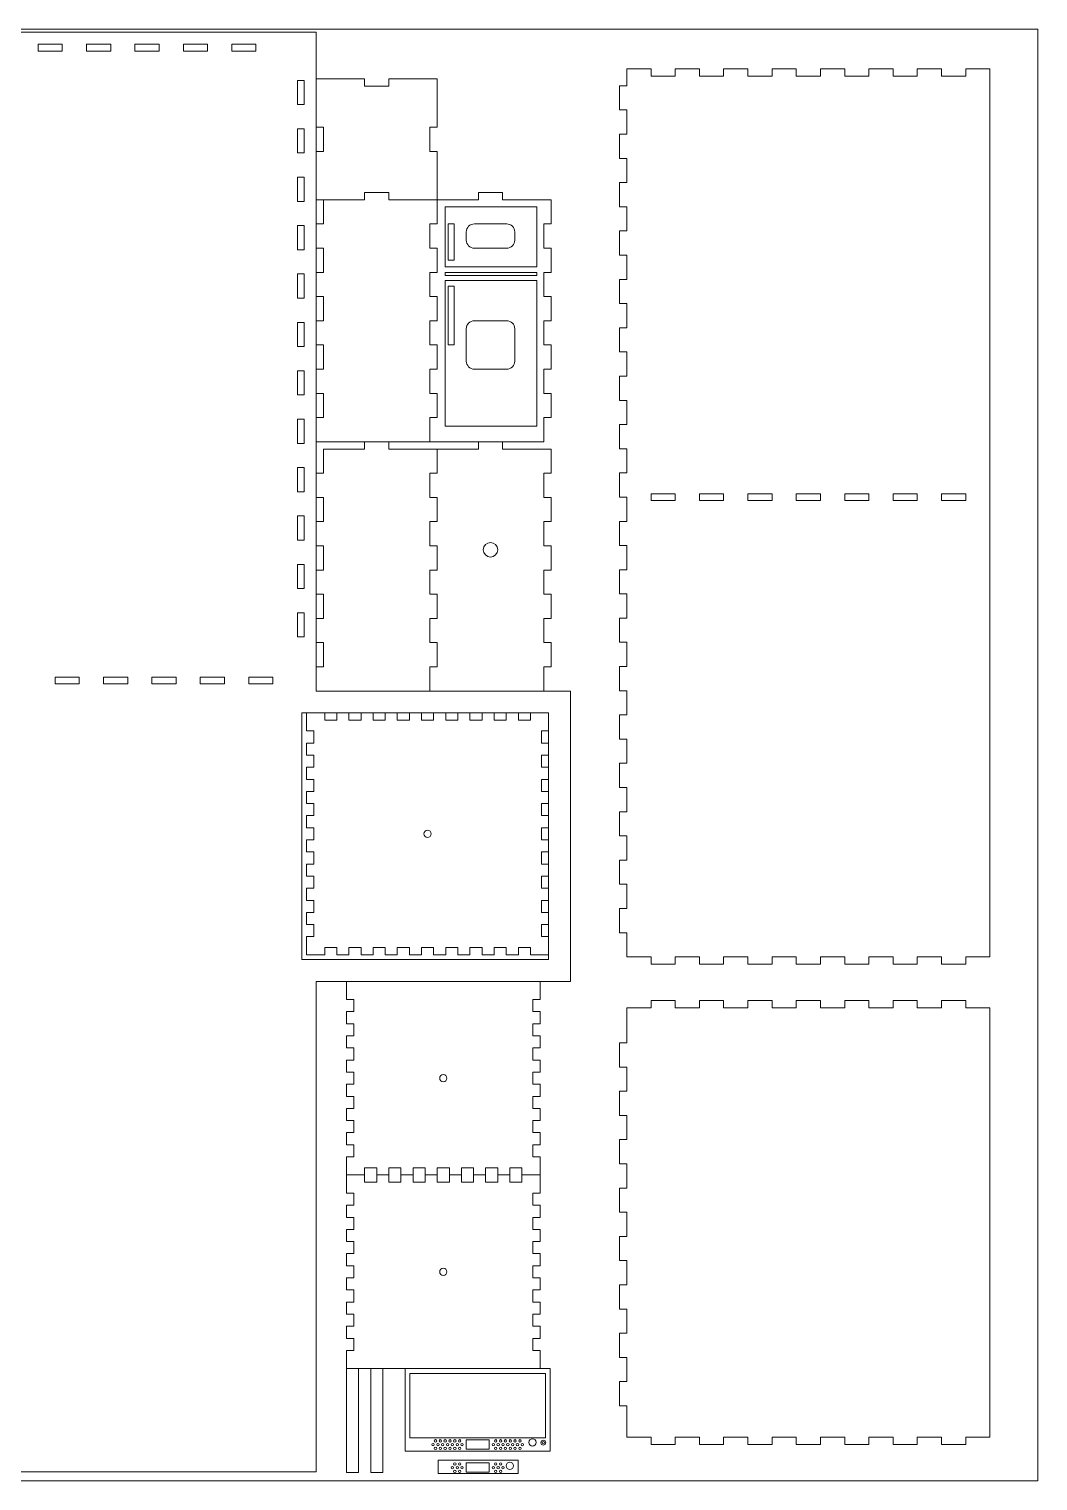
# Model space of a CAD drawing. Header units: millimetres. Extents: x -17105 to -8097, y 7860 to 10394.
# Drawn here: x -15522 to -15105, y 8040 to 8640 of the extents above; entities that cross this region are included whole.
import ezdxf

# ---------------------------------------------------------------- set-up
doc = ezdxf.new("R2010")
doc.units = ezdxf.units.MM
doc.layers.add('A-DETL', color=90, linetype='Continuous', lineweight=9)
doc.layers.add('A-DETL-THIN', color=151, linetype='Continuous', lineweight=9)

msp = doc.modelspace()

# ---------------------------------------------------------------- linework, layer by layer
at = {"layer": 'A-DETL'}
for p, q in [((-15350.22, 8566.43), (-15312.44, 8566.43)), ((-15350.22, 8541.75), (-15350.22, 8566.43)), ((-15312.44, 8566.43), (-15312.44, 8541.75)), ((-15349.05, 8544.41), (-15349.05, 8559.41)), ((-15349.05, 8559.41), (-15346.55, 8559.41)), ((-15346.55, 8559.41), (-15346.55, 8544.41)), ((-15346.55, 8544.41), (-15349.05, 8544.41)), ((-15312.44, 8541.75), (-15350.22, 8541.75)), ((-15350.22, 8539.41), (-15312.44, 8539.41)), ((-15350.22, 8538.14), (-15350.22, 8539.41)), ((-15312.44, 8538.14), (-15350.22, 8538.14)), ((-15312.44, 8539.41), (-15312.44, 8538.14)), ((-15350.22, 8536.12), (-15312.44, 8536.12)), ((-15350.22, 8475.86), (-15350.22, 8536.12)), ((-15349.05, 8533.77), (-15349.05, 8509.41)), ((-15346.55, 8533.77), (-15349.05, 8533.77)), ((-15346.55, 8509.41), (-15346.55, 8533.77)), ((-15312.44, 8536.12), (-15312.44, 8475.86)), ((-15349.05, 8509.41), (-15346.55, 8509.41)), ((-15312.44, 8475.86), (-15350.22, 8475.86)), ((-15364.84, 8084.41), (-15308.84, 8084.41)), ((-15364.84, 8057.74), (-15364.84, 8084.41)), ((-15308.84, 8084.41), (-15308.84, 8057.74)), ((-15308.84, 8057.74), (-15364.84, 8057.74)), ((-15332.14, 8056.94), (-15341.54, 8056.94)), ((-15341.54, 8056.94), (-15341.54, 8053.12)), ((-15341.54, 8053.12), (-15332.14, 8053.12)), ((-15332.14, 8053.12), (-15332.14, 8056.94)), ((-15332.14, 8047.41), (-15341.54, 8047.41)), ((-15341.54, 8047.41), (-15341.54, 8043.59)), ((-15332.14, 8043.59), (-15332.14, 8047.41)), ((-15341.54, 8043.59), (-15332.14, 8043.59))]:
    msp.add_line(p, q, dxfattribs=at)
for centre, radius in [((-15355.28, 8054.99), 0.5), ((-15354.28, 8056.54), 0.5), ((-15354.28, 8053.45), 0.5), ((-15353.28, 8054.99), 0.5), ((-15352.28, 8056.54), 0.5), ((-15352.28, 8053.45), 0.5), ((-15351.28, 8054.99), 0.5), ((-15350.28, 8056.54), 0.5), ((-15350.28, 8053.45), 0.5), ((-15349.28, 8054.99), 0.5), ((-15348.28, 8056.54), 0.5), ((-15348.28, 8053.45), 0.5), ((-15347.28, 8054.99), 0.5), ((-15346.28, 8056.54), 0.5), ((-15346.28, 8053.45), 0.5), ((-15345.28, 8054.99), 0.5), ((-15344.28, 8056.54), 0.5), ((-15344.28, 8053.45), 0.5), ((-15343.28, 8054.99), 0.5), ((-15330.39, 8054.99), 0.5), ((-15329.39, 8056.54), 0.5), ((-15329.39, 8053.45), 0.5), ((-15328.39, 8054.99), 0.5), ((-15327.39, 8056.54), 0.5), ((-15327.39, 8053.45), 0.5), ((-15326.39, 8054.99), 0.5), ((-15325.39, 8056.54), 0.5), ((-15325.39, 8053.45), 0.5), ((-15324.39, 8054.99), 0.5), ((-15323.39, 8056.54), 0.5), ((-15323.39, 8053.45), 0.5), ((-15322.39, 8054.99), 0.5), ((-15321.39, 8056.54), 0.5), ((-15321.39, 8053.45), 0.5), ((-15320.39, 8054.99), 0.5), ((-15319.39, 8056.54), 0.5), ((-15319.39, 8053.45), 0.5), ((-15318.39, 8054.99), 0.5), ((-15309.72, 8055.78), 1), ((-15309.72, 8055.78), 0.5), ((-15346.28, 8047.01), 0.5), ((-15344.28, 8047.01), 0.5), ((-15329.39, 8047.01), 0.5), ((-15327.39, 8047.01), 0.5), ((-15347.28, 8045.46), 0.5), ((-15346.28, 8043.92), 0.5), ((-15345.28, 8045.46), 0.5), ((-15344.28, 8043.92), 0.5), ((-15343.28, 8045.46), 0.5), ((-15330.39, 8045.46), 0.5), ((-15329.39, 8043.92), 0.5), ((-15328.39, 8045.46), 0.5), ((-15327.39, 8043.92), 0.5), ((-15326.39, 8045.46), 0.5)]:
    msp.add_circle(centre, radius, dxfattribs=at)
at = {"layer": 'A-DETL-THIN'}
for p, q in [((-16005.38, 8639.97), (-15105.38, 8639.97)), ((-15403.55, 8638.66), (-16003.45, 8638.66)), ((-15403.55, 8638.66), (-15403.55, 8366.41)), ((-15105.38, 8639.97), (-15105.38, 8039.97)), ((-15518.45, 8633.66), (-15518.45, 8630.86)), ((-15508.45, 8633.66), (-15518.45, 8633.66)), ((-15508.45, 8630.86), (-15518.45, 8630.86)), ((-15508.45, 8633.66), (-15508.45, 8630.86)), ((-15498.45, 8633.66), (-15498.45, 8630.86)), ((-15488.45, 8633.66), (-15498.45, 8633.66)), ((-15488.45, 8630.86), (-15498.45, 8630.86)), ((-15488.45, 8633.66), (-15488.45, 8630.86)), ((-15478.45, 8633.66), (-15478.45, 8630.86)), ((-15468.45, 8633.66), (-15478.45, 8633.66)), ((-15468.45, 8630.86), (-15478.45, 8630.86)), ((-15468.45, 8633.66), (-15468.45, 8630.86)), ((-15458.45, 8633.66), (-15458.45, 8630.86)), ((-15448.45, 8633.66), (-15458.45, 8633.66)), ((-15448.45, 8630.86), (-15458.45, 8630.86)), ((-15448.45, 8633.66), (-15448.45, 8630.86)), ((-15438.45, 8633.66), (-15438.45, 8630.86)), ((-15428.45, 8633.66), (-15438.45, 8633.66)), ((-15428.45, 8630.86), (-15438.45, 8630.86)), ((-15428.45, 8633.66), (-15428.45, 8630.86)), ((-15275.23, 8623.53), (-15265.23, 8623.53)), ((-15275.23, 8623.53), (-15275.23, 8616.53)), ((-15265.23, 8623.53), (-15265.23, 8620.53)), ((-15255.23, 8623.53), (-15255.23, 8620.53)), ((-15255.23, 8623.53), (-15245.23, 8623.53)), ((-15245.23, 8623.53), (-15245.23, 8620.53)), ((-15235.23, 8623.53), (-15235.23, 8620.53)), ((-15235.23, 8623.53), (-15225.23, 8623.53)), ((-15225.23, 8623.53), (-15225.23, 8620.53)), ((-15215.23, 8623.53), (-15215.23, 8620.53)), ((-15215.23, 8623.53), (-15205.23, 8623.53)), ((-15205.23, 8623.53), (-15205.23, 8620.53)), ((-15195.23, 8623.53), (-15195.23, 8620.53)), ((-15195.23, 8623.53), (-15185.23, 8623.53)), ((-15185.23, 8623.53), (-15185.23, 8620.53)), ((-15175.23, 8623.53), (-15175.23, 8620.53)), ((-15175.23, 8623.53), (-15165.23, 8623.53)), ((-15165.23, 8623.53), (-15165.23, 8620.53)), ((-15155.23, 8623.53), (-15155.23, 8620.53)), ((-15155.23, 8623.53), (-15145.23, 8623.53)), ((-15145.23, 8623.53), (-15145.23, 8620.53)), ((-15125.23, 8623.53), (-15135.23, 8623.53)), ((-15135.23, 8623.53), (-15135.23, 8620.53)), ((-15135.23, 8623.53), (-15125.23, 8623.53)), ((-15125.23, 8623.53), (-15125.23, 8256.53)), ((-15408.55, 8618.76), (-15411.35, 8618.76)), ((-15411.35, 8618.76), (-15411.35, 8608.76)), ((-15408.55, 8618.76), (-15408.55, 8608.76)), ((-15403.55, 8619.41), (-15403.55, 8599.41)), ((-15383.55, 8619.41), (-15403.55, 8619.41)), ((-15383.55, 8616.41), (-15383.55, 8619.41)), ((-15383.55, 8616.41), (-15373.55, 8616.41)), ((-15353.55, 8619.41), (-15373.55, 8619.41)), ((-15373.55, 8616.41), (-15373.55, 8619.41)), ((-15353.55, 8599.41), (-15353.55, 8619.41)), ((-15275.23, 8616.53), (-15278.23, 8616.53)), ((-15278.23, 8606.53), (-15278.23, 8616.53)), ((-15255.23, 8620.53), (-15265.23, 8620.53)), ((-15235.23, 8620.53), (-15245.23, 8620.53)), ((-15215.23, 8620.53), (-15225.23, 8620.53)), ((-15195.23, 8620.53), (-15205.23, 8620.53)), ((-15175.23, 8620.53), (-15185.23, 8620.53)), ((-15155.23, 8620.53), (-15165.23, 8620.53)), ((-15135.23, 8620.53), (-15145.23, 8620.53)), ((-15408.55, 8608.76), (-15411.35, 8608.76)), ((-15275.23, 8606.53), (-15278.23, 8606.53)), ((-15275.23, 8606.53), (-15275.23, 8596.53)), ((-15408.55, 8598.76), (-15411.35, 8598.76)), ((-15411.35, 8598.76), (-15411.35, 8588.76)), ((-15408.55, 8598.76), (-15408.55, 8588.76)), ((-15400.55, 8599.41), (-15403.55, 8599.41)), ((-15400.55, 8599.41), (-15400.55, 8589.41)), ((-15356.55, 8599.41), (-15356.55, 8589.41)), ((-15356.55, 8599.41), (-15353.55, 8599.41)), ((-15275.23, 8596.53), (-15278.23, 8596.53)), ((-15278.23, 8586.53), (-15278.23, 8596.53)), ((-15408.55, 8588.76), (-15411.35, 8588.76)), ((-15400.55, 8589.41), (-15403.55, 8589.41)), ((-15403.55, 8589.41), (-15403.55, 8569.41)), ((-15356.55, 8589.41), (-15353.55, 8589.41)), ((-15353.55, 8569.41), (-15353.55, 8589.41)), ((-15275.23, 8586.53), (-15278.23, 8586.53)), ((-15275.23, 8586.53), (-15275.23, 8576.53)), ((-15408.55, 8578.76), (-15411.35, 8578.76)), ((-15411.35, 8578.76), (-15411.35, 8568.76)), ((-15408.55, 8578.76), (-15408.55, 8568.76)), ((-15275.23, 8576.53), (-15278.23, 8576.53)), ((-15278.23, 8566.53), (-15278.23, 8576.53)), ((-15408.55, 8568.76), (-15411.35, 8568.76)), ((-15403.55, 8569.41), (-15383.55, 8569.41)), ((-15400.55, 8569.41), (-15400.55, 8559.41)), ((-15383.55, 8569.41), (-15400.55, 8569.41)), ((-15383.55, 8572.41), (-15373.55, 8572.41)), ((-15383.55, 8572.41), (-15383.55, 8569.41)), ((-15383.55, 8572.41), (-15373.55, 8572.41)), ((-15383.55, 8572.41), (-15383.55, 8569.41)), ((-15373.55, 8572.41), (-15373.55, 8569.41)), ((-15373.55, 8572.41), (-15373.55, 8569.41)), ((-15373.55, 8569.41), (-15353.55, 8569.41)), ((-15353.55, 8569.41), (-15373.55, 8569.41)), ((-15353.55, 8569.41), (-15353.55, 8559.41)), ((-15336.55, 8569.41), (-15353.55, 8569.41)), ((-15353.55, 8569.41), (-15353.55, 8559.41)), ((-15336.55, 8572.41), (-15326.55, 8572.41)), ((-15336.55, 8572.41), (-15336.55, 8569.41)), ((-15326.55, 8572.41), (-15326.55, 8569.41)), ((-15306.55, 8569.41), (-15326.55, 8569.41)), ((-15306.55, 8569.41), (-15306.55, 8559.41)), ((-15275.23, 8566.53), (-15278.23, 8566.53)), ((-15275.23, 8566.53), (-15275.23, 8556.53)), ((-15408.55, 8558.76), (-15411.35, 8558.76)), ((-15411.35, 8558.76), (-15411.35, 8548.76)), ((-15408.55, 8558.76), (-15408.55, 8548.76)), ((-15403.55, 8559.41), (-15400.55, 8559.41)), ((-15403.55, 8549.41), (-15403.55, 8559.41)), ((-15356.55, 8559.41), (-15353.55, 8559.41)), ((-15356.55, 8559.41), (-15353.55, 8559.41)), ((-15356.55, 8549.41), (-15356.55, 8559.41)), ((-15356.55, 8549.41), (-15356.55, 8559.41)), ((-15341.55, 8556.1), (-15341.55, 8552.73)), ((-15324.87, 8559.41), (-15338.23, 8559.41)), ((-15321.55, 8552.73), (-15321.55, 8556.1)), ((-15309.55, 8559.41), (-15306.55, 8559.41)), ((-15309.55, 8549.41), (-15309.55, 8559.41)), ((-15275.23, 8556.53), (-15278.23, 8556.53)), ((-15278.23, 8546.53), (-15278.23, 8556.53)), ((-15408.55, 8548.76), (-15411.35, 8548.76)), ((-15403.55, 8549.41), (-15400.55, 8549.41)), ((-15400.55, 8549.41), (-15400.55, 8539.41)), ((-15356.55, 8549.41), (-15353.55, 8549.41)), ((-15356.55, 8549.41), (-15353.55, 8549.41)), ((-15353.55, 8549.41), (-15353.55, 8539.41)), ((-15353.55, 8549.41), (-15353.55, 8539.41)), ((-15338.23, 8549.41), (-15324.87, 8549.41)), ((-15309.55, 8549.41), (-15306.55, 8549.41)), ((-15306.55, 8549.41), (-15306.55, 8539.41)), ((-15275.23, 8546.53), (-15278.23, 8546.53)), ((-15275.23, 8546.53), (-15275.23, 8536.53)), ((-15408.55, 8538.76), (-15411.35, 8538.76)), ((-15411.35, 8538.76), (-15411.35, 8528.76)), ((-15408.55, 8538.76), (-15408.55, 8528.76)), ((-15403.55, 8539.41), (-15400.55, 8539.41)), ((-15403.55, 8529.41), (-15403.55, 8539.41)), ((-15356.55, 8539.41), (-15353.55, 8539.41)), ((-15356.55, 8539.41), (-15353.55, 8539.41)), ((-15356.55, 8529.41), (-15356.55, 8539.41)), ((-15356.55, 8529.41), (-15356.55, 8539.41)), ((-15309.55, 8539.41), (-15306.55, 8539.41)), ((-15309.55, 8529.41), (-15309.55, 8539.41)), ((-15275.23, 8536.53), (-15278.23, 8536.53)), ((-15278.23, 8526.53), (-15278.23, 8536.53)), ((-15408.55, 8528.76), (-15411.35, 8528.76)), ((-15403.55, 8529.41), (-15400.55, 8529.41)), ((-15400.55, 8529.41), (-15400.55, 8519.41)), ((-15356.55, 8529.41), (-15353.55, 8529.41)), ((-15356.55, 8529.41), (-15353.55, 8529.41)), ((-15353.55, 8529.41), (-15353.55, 8519.41)), ((-15353.55, 8529.41), (-15353.55, 8519.41)), ((-15309.55, 8529.41), (-15306.55, 8529.41)), ((-15306.55, 8529.41), (-15306.55, 8519.41)), ((-15275.23, 8526.53), (-15278.23, 8526.53)), ((-15275.23, 8526.53), (-15275.23, 8516.53)), ((-15408.55, 8518.76), (-15411.35, 8518.76)), ((-15411.35, 8518.76), (-15411.35, 8508.76)), ((-15408.55, 8518.76), (-15408.55, 8508.76)), ((-15403.55, 8519.41), (-15400.55, 8519.41)), ((-15403.55, 8509.41), (-15403.55, 8519.41)), ((-15356.55, 8519.41), (-15353.55, 8519.41)), ((-15356.55, 8519.41), (-15353.55, 8519.41)), ((-15356.55, 8509.41), (-15356.55, 8519.41)), ((-15356.55, 8509.41), (-15356.55, 8519.41)), ((-15341.55, 8516.1), (-15341.55, 8502.73)), ((-15324.87, 8519.41), (-15338.23, 8519.41)), ((-15321.55, 8502.73), (-15321.55, 8516.1)), ((-15309.55, 8519.41), (-15306.55, 8519.41)), ((-15309.55, 8509.41), (-15309.55, 8519.41)), ((-15275.23, 8516.53), (-15278.23, 8516.53)), ((-15278.23, 8506.53), (-15278.23, 8516.53)), ((-15408.55, 8508.76), (-15411.35, 8508.76)), ((-15403.55, 8509.41), (-15400.55, 8509.41)), ((-15400.55, 8509.41), (-15400.55, 8499.41)), ((-15356.55, 8509.41), (-15353.55, 8509.41)), ((-15356.55, 8509.41), (-15353.55, 8509.41)), ((-15353.55, 8509.41), (-15353.55, 8499.41)), ((-15353.55, 8509.41), (-15353.55, 8499.41)), ((-15309.55, 8509.41), (-15306.55, 8509.41)), ((-15306.55, 8509.41), (-15306.55, 8499.41)), ((-15275.23, 8506.53), (-15278.23, 8506.53)), ((-15275.23, 8506.53), (-15275.23, 8496.53)), ((-15408.55, 8498.76), (-15411.35, 8498.76)), ((-15411.35, 8498.76), (-15411.35, 8488.76)), ((-15408.55, 8498.76), (-15408.55, 8488.76)), ((-15403.55, 8499.41), (-15400.55, 8499.41)), ((-15403.55, 8489.41), (-15403.55, 8499.41)), ((-15356.55, 8499.41), (-15353.55, 8499.41)), ((-15356.55, 8499.41), (-15353.55, 8499.41)), ((-15356.55, 8489.41), (-15356.55, 8499.41)), ((-15356.55, 8489.41), (-15356.55, 8499.41)), ((-15338.23, 8499.41), (-15324.87, 8499.41)), ((-15309.55, 8499.41), (-15306.55, 8499.41)), ((-15309.55, 8489.41), (-15309.55, 8499.41)), ((-15275.23, 8496.53), (-15278.23, 8496.53)), ((-15278.23, 8486.53), (-15278.23, 8496.53)), ((-15408.55, 8488.76), (-15411.35, 8488.76)), ((-15403.55, 8489.41), (-15400.55, 8489.41)), ((-15400.55, 8489.41), (-15400.55, 8479.41)), ((-15356.55, 8489.41), (-15353.55, 8489.41)), ((-15356.55, 8489.41), (-15353.55, 8489.41)), ((-15353.55, 8489.41), (-15353.55, 8479.41)), ((-15353.55, 8489.41), (-15353.55, 8479.41)), ((-15309.55, 8489.41), (-15306.55, 8489.41)), ((-15306.55, 8489.41), (-15306.55, 8479.41)), ((-15275.23, 8486.53), (-15278.23, 8486.53)), ((-15275.23, 8486.53), (-15275.23, 8476.53)), ((-15408.55, 8478.76), (-15411.35, 8478.76)), ((-15411.35, 8478.76), (-15411.35, 8468.76)), ((-15408.55, 8478.76), (-15408.55, 8468.76)), ((-15403.55, 8479.41), (-15400.55, 8479.41)), ((-15403.55, 8479.41), (-15403.55, 8469.41)), ((-15356.55, 8479.41), (-15353.55, 8479.41)), ((-15356.55, 8479.41), (-15353.55, 8479.41)), ((-15356.55, 8479.41), (-15356.55, 8469.41)), ((-15356.55, 8479.41), (-15356.55, 8469.41)), ((-15309.55, 8479.41), (-15306.55, 8479.41)), ((-15309.55, 8479.41), (-15309.55, 8469.41)), ((-15275.23, 8476.53), (-15278.23, 8476.53)), ((-15278.23, 8466.53), (-15278.23, 8476.53)), ((-15408.55, 8468.76), (-15411.35, 8468.76)), ((-15403.55, 8469.41), (-15356.55, 8469.41)), ((-15400.55, 8466.41), (-15400.55, 8456.41)), ((-15383.55, 8466.41), (-15400.55, 8466.41)), ((-15383.55, 8469.41), (-15373.55, 8469.41)), ((-15383.55, 8469.41), (-15383.55, 8466.41)), ((-15373.55, 8469.41), (-15373.55, 8466.41)), ((-15353.55, 8466.41), (-15373.55, 8466.41)), ((-15356.55, 8469.41), (-15309.55, 8469.41)), ((-15353.55, 8466.41), (-15353.55, 8456.41)), ((-15336.55, 8466.41), (-15353.55, 8466.41)), ((-15353.55, 8466.41), (-15353.55, 8456.41)), ((-15336.55, 8469.41), (-15326.55, 8469.41)), ((-15336.55, 8469.41), (-15336.55, 8466.41)), ((-15326.55, 8469.41), (-15326.55, 8466.41)), ((-15306.55, 8466.41), (-15326.55, 8466.41)), ((-15306.55, 8466.41), (-15306.55, 8456.41)), ((-15275.23, 8466.53), (-15278.23, 8466.53)), ((-15275.23, 8466.53), (-15275.23, 8456.53)), ((-15408.55, 8458.76), (-15411.35, 8458.76)), ((-15411.35, 8458.76), (-15411.35, 8448.76)), ((-15408.55, 8458.76), (-15408.55, 8448.76)), ((-15403.55, 8456.41), (-15400.55, 8456.41)), ((-15403.55, 8446.41), (-15403.55, 8456.41)), ((-15356.55, 8456.41), (-15353.55, 8456.41)), ((-15356.55, 8456.41), (-15353.55, 8456.41)), ((-15356.55, 8446.41), (-15356.55, 8456.41)), ((-15356.55, 8446.41), (-15356.55, 8456.41)), ((-15309.55, 8456.41), (-15306.55, 8456.41)), ((-15309.55, 8446.41), (-15309.55, 8456.41)), ((-15275.23, 8456.53), (-15278.23, 8456.53)), ((-15278.23, 8446.53), (-15278.23, 8456.53)), ((-15408.55, 8448.76), (-15411.35, 8448.76)), ((-15403.55, 8446.41), (-15400.55, 8446.41)), ((-15400.55, 8446.41), (-15400.55, 8436.41)), ((-15356.55, 8446.41), (-15353.55, 8446.41)), ((-15356.55, 8446.41), (-15353.55, 8446.41)), ((-15353.55, 8446.41), (-15353.55, 8436.41)), ((-15353.55, 8446.41), (-15353.55, 8436.41)), ((-15309.55, 8446.41), (-15306.55, 8446.41)), ((-15306.55, 8446.41), (-15306.55, 8436.41)), ((-15275.23, 8446.53), (-15278.23, 8446.53)), ((-15275.23, 8446.53), (-15275.23, 8436.53)), ((-15265.23, 8445.15), (-15265.23, 8447.95)), ((-15255.23, 8447.95), (-15265.23, 8447.95)), ((-15255.23, 8445.15), (-15265.23, 8445.15)), ((-15255.23, 8445.15), (-15255.23, 8447.95)), ((-15245.23, 8445.15), (-15245.23, 8447.95)), ((-15235.23, 8447.95), (-15245.23, 8447.95)), ((-15235.23, 8445.15), (-15245.23, 8445.15)), ((-15235.23, 8445.15), (-15235.23, 8447.95)), ((-15225.23, 8445.15), (-15225.23, 8447.95)), ((-15215.23, 8447.95), (-15225.23, 8447.95)), ((-15215.23, 8445.15), (-15225.23, 8445.15)), ((-15215.23, 8445.15), (-15215.23, 8447.95)), ((-15205.23, 8445.15), (-15205.23, 8447.95)), ((-15195.23, 8447.95), (-15205.23, 8447.95)), ((-15195.23, 8445.15), (-15205.23, 8445.15)), ((-15195.23, 8445.15), (-15195.23, 8447.95)), ((-15185.23, 8445.15), (-15185.23, 8447.95)), ((-15175.23, 8447.95), (-15185.23, 8447.95)), ((-15175.23, 8445.15), (-15185.23, 8445.15)), ((-15175.23, 8445.15), (-15175.23, 8447.95)), ((-15165.23, 8445.15), (-15165.23, 8447.95)), ((-15155.23, 8447.95), (-15165.23, 8447.95)), ((-15155.23, 8445.15), (-15165.23, 8445.15)), ((-15155.23, 8445.15), (-15155.23, 8447.95)), ((-15145.23, 8445.15), (-15145.23, 8447.95)), ((-15135.23, 8447.95), (-15145.23, 8447.95)), ((-15135.23, 8445.15), (-15145.23, 8445.15)), ((-15135.23, 8445.15), (-15135.23, 8447.95)), ((-15408.55, 8438.76), (-15411.35, 8438.76)), ((-15411.35, 8438.76), (-15411.35, 8428.76)), ((-15408.55, 8438.76), (-15408.55, 8428.76)), ((-15403.55, 8436.41), (-15400.55, 8436.41)), ((-15403.55, 8426.41), (-15403.55, 8436.41)), ((-15356.55, 8436.41), (-15353.55, 8436.41)), ((-15356.55, 8436.41), (-15353.55, 8436.41)), ((-15356.55, 8426.41), (-15356.55, 8436.41)), ((-15356.55, 8426.41), (-15356.55, 8436.41)), ((-15309.55, 8436.41), (-15306.55, 8436.41)), ((-15309.55, 8426.41), (-15309.55, 8436.41)), ((-15275.23, 8436.53), (-15278.23, 8436.53)), ((-15278.23, 8426.53), (-15278.23, 8436.53)), ((-15408.55, 8428.76), (-15411.35, 8428.76)), ((-15403.55, 8426.41), (-15400.55, 8426.41)), ((-15400.55, 8426.41), (-15400.55, 8416.41)), ((-15356.55, 8426.41), (-15353.55, 8426.41)), ((-15356.55, 8426.41), (-15353.55, 8426.41)), ((-15353.55, 8426.41), (-15353.55, 8416.41)), ((-15353.55, 8426.41), (-15353.55, 8416.41)), ((-15309.55, 8426.41), (-15306.55, 8426.41)), ((-15306.55, 8426.41), (-15306.55, 8416.41)), ((-15275.23, 8426.53), (-15278.23, 8426.53)), ((-15275.23, 8426.53), (-15275.23, 8416.53)), ((-15408.55, 8418.76), (-15411.35, 8418.76)), ((-15411.35, 8418.76), (-15411.35, 8408.76)), ((-15408.55, 8418.76), (-15408.55, 8408.76)), ((-15403.55, 8416.41), (-15400.55, 8416.41)), ((-15403.55, 8406.41), (-15403.55, 8416.41)), ((-15356.55, 8416.41), (-15353.55, 8416.41)), ((-15356.55, 8416.41), (-15353.55, 8416.41)), ((-15356.55, 8406.41), (-15356.55, 8416.41)), ((-15356.55, 8406.41), (-15356.55, 8416.41)), ((-15309.55, 8416.41), (-15306.55, 8416.41)), ((-15309.55, 8406.41), (-15309.55, 8416.41)), ((-15275.23, 8416.53), (-15278.23, 8416.53)), ((-15278.23, 8406.53), (-15278.23, 8416.53)), ((-15408.55, 8408.76), (-15411.35, 8408.76)), ((-15403.55, 8406.41), (-15400.55, 8406.41)), ((-15400.55, 8406.41), (-15400.55, 8396.41)), ((-15356.55, 8406.41), (-15353.55, 8406.41)), ((-15356.55, 8406.41), (-15353.55, 8406.41)), ((-15353.55, 8406.41), (-15353.55, 8396.41)), ((-15353.55, 8406.41), (-15353.55, 8396.41)), ((-15309.55, 8406.41), (-15306.55, 8406.41)), ((-15306.55, 8406.41), (-15306.55, 8396.41)), ((-15275.23, 8406.53), (-15278.23, 8406.53)), ((-15275.23, 8406.53), (-15275.23, 8396.53)), ((-15408.55, 8398.76), (-15411.35, 8398.76)), ((-15411.35, 8398.76), (-15411.35, 8388.76)), ((-15408.55, 8398.76), (-15408.55, 8388.76)), ((-15403.55, 8396.41), (-15400.55, 8396.41)), ((-15403.55, 8386.41), (-15403.55, 8396.41)), ((-15356.55, 8396.41), (-15353.55, 8396.41)), ((-15356.55, 8396.41), (-15353.55, 8396.41)), ((-15356.55, 8386.41), (-15356.55, 8396.41)), ((-15356.55, 8386.41), (-15356.55, 8396.41)), ((-15309.55, 8396.41), (-15306.55, 8396.41)), ((-15309.55, 8386.41), (-15309.55, 8396.41)), ((-15275.23, 8396.53), (-15278.23, 8396.53)), ((-15278.23, 8386.53), (-15278.23, 8396.53)), ((-15408.55, 8388.76), (-15411.35, 8388.76)), ((-15403.55, 8386.41), (-15400.55, 8386.41)), ((-15400.55, 8386.41), (-15400.55, 8376.41)), ((-15356.55, 8386.41), (-15353.55, 8386.41)), ((-15356.55, 8386.41), (-15353.55, 8386.41)), ((-15353.55, 8386.41), (-15353.55, 8376.41)), ((-15353.55, 8386.41), (-15353.55, 8376.41)), ((-15309.55, 8386.41), (-15306.55, 8386.41)), ((-15306.55, 8386.41), (-15306.55, 8376.41)), ((-15275.23, 8386.53), (-15278.23, 8386.53)), ((-15275.23, 8386.53), (-15275.23, 8376.53)), ((-15403.55, 8376.41), (-15400.55, 8376.41)), ((-15403.55, 8376.41), (-15403.55, 8366.41)), ((-15356.55, 8376.41), (-15353.55, 8376.41)), ((-15356.55, 8376.41), (-15353.55, 8376.41)), ((-15356.55, 8376.41), (-15356.55, 8366.41)), ((-15356.55, 8376.41), (-15356.55, 8366.41)), ((-15309.55, 8376.41), (-15306.55, 8376.41)), ((-15309.55, 8376.41), (-15309.55, 8366.41)), ((-15275.23, 8376.53), (-15278.23, 8376.53)), ((-15278.23, 8366.53), (-15278.23, 8376.53)), ((-15511.45, 8372.16), (-15511.45, 8369.36)), ((-15501.45, 8372.16), (-15511.45, 8372.16)), ((-15501.45, 8372.16), (-15501.45, 8369.36)), ((-15491.45, 8372.16), (-15491.45, 8369.36)), ((-15481.45, 8372.16), (-15491.45, 8372.16)), ((-15481.45, 8372.16), (-15481.45, 8369.36)), ((-15471.45, 8372.16), (-15471.45, 8369.36)), ((-15461.45, 8372.16), (-15471.45, 8372.16)), ((-15461.45, 8372.16), (-15461.45, 8369.36)), ((-15451.45, 8372.16), (-15451.45, 8369.36)), ((-15441.45, 8372.16), (-15451.45, 8372.16)), ((-15441.45, 8372.16), (-15441.45, 8369.36)), ((-15431.45, 8372.16), (-15431.45, 8369.36)), ((-15421.45, 8372.16), (-15431.45, 8372.16)), ((-15421.45, 8372.16), (-15421.45, 8369.36)), ((-15501.45, 8369.36), (-15511.45, 8369.36)), ((-15481.45, 8369.36), (-15491.45, 8369.36)), ((-15461.45, 8369.36), (-15471.45, 8369.36)), ((-15441.45, 8369.36), (-15451.45, 8369.36)), ((-15421.45, 8369.36), (-15431.45, 8369.36)), ((-15403.55, 8366.41), (-15298.55, 8366.41)), ((-15403.55, 8366.41), (-15356.55, 8366.41)), ((-15356.55, 8366.41), (-15309.55, 8366.41)), ((-15298.55, 8246.41), (-15298.55, 8366.41)), ((-15275.23, 8366.53), (-15278.23, 8366.53)), ((-15275.23, 8366.53), (-15275.23, 8356.53)), ((-15307.55, 8357.41), (-15409.55, 8357.41)), ((-15409.55, 8357.41), (-15409.55, 8255.41)), ((-15400.05, 8357.41), (-15407.55, 8357.41)), ((-15407.55, 8349.91), (-15407.55, 8357.41)), ((-15400.05, 8357.41), (-15400.05, 8354.41)), ((-15400.05, 8354.41), (-15395.05, 8354.41)), ((-15395.05, 8354.41), (-15395.05, 8357.41)), ((-15395.05, 8357.41), (-15390.05, 8357.41)), ((-15390.05, 8357.41), (-15390.05, 8354.41)), ((-15390.05, 8354.41), (-15385.05, 8354.41)), ((-15385.05, 8354.41), (-15385.05, 8357.41)), ((-15385.05, 8357.41), (-15380.05, 8357.41)), ((-15380.05, 8357.41), (-15380.05, 8354.41)), ((-15380.05, 8354.41), (-15375.05, 8354.41)), ((-15375.05, 8354.41), (-15375.05, 8357.41)), ((-15375.05, 8357.41), (-15370.05, 8357.41)), ((-15370.05, 8357.41), (-15370.05, 8354.41)), ((-15370.05, 8354.41), (-15365.05, 8354.41)), ((-15365.05, 8354.41), (-15365.05, 8357.41)), ((-15365.05, 8357.41), (-15360.05, 8357.41)), ((-15360.05, 8357.41), (-15360.05, 8354.41)), ((-15360.05, 8354.41), (-15355.05, 8354.41)), ((-15355.05, 8354.41), (-15355.05, 8357.41)), ((-15355.05, 8357.41), (-15350.05, 8357.41)), ((-15350.05, 8357.41), (-15350.05, 8354.41)), ((-15350.05, 8354.41), (-15345.05, 8354.41)), ((-15345.05, 8354.41), (-15345.05, 8357.41)), ((-15345.05, 8357.41), (-15340.05, 8357.41)), ((-15340.05, 8357.41), (-15340.05, 8354.41)), ((-15340.05, 8354.41), (-15335.05, 8354.41)), ((-15335.05, 8354.41), (-15335.05, 8357.41)), ((-15335.05, 8357.41), (-15330.05, 8357.41)), ((-15330.05, 8357.41), (-15330.05, 8354.41)), ((-15330.05, 8354.41), (-15325.05, 8354.41)), ((-15325.05, 8354.41), (-15325.05, 8357.41)), ((-15325.05, 8357.41), (-15320.05, 8357.41)), ((-15320.05, 8357.41), (-15320.05, 8354.41)), ((-15320.05, 8354.41), (-15315.05, 8354.41)), ((-15315.05, 8354.41), (-15315.05, 8357.41)), ((-15315.05, 8357.41), (-15307.55, 8357.41)), ((-15307.55, 8357.41), (-15307.55, 8255.41)), ((-15307.55, 8349.91), (-15307.55, 8357.41)), ((-15275.23, 8356.53), (-15278.23, 8356.53)), ((-15278.23, 8346.53), (-15278.23, 8356.53)), ((-15404.55, 8349.91), (-15407.55, 8349.91)), ((-15404.55, 8344.91), (-15404.55, 8349.91)), ((-15310.55, 8344.91), (-15310.55, 8349.91)), ((-15310.55, 8349.91), (-15307.55, 8349.91)), ((-15275.23, 8346.53), (-15278.23, 8346.53)), ((-15275.23, 8346.53), (-15275.23, 8336.53)), ((-15407.55, 8339.91), (-15407.55, 8344.91)), ((-15407.55, 8344.91), (-15404.55, 8344.91)), ((-15307.55, 8344.91), (-15310.55, 8344.91)), ((-15307.55, 8339.91), (-15307.55, 8344.91)), ((-15404.55, 8339.91), (-15407.55, 8339.91)), ((-15407.55, 8329.91), (-15407.55, 8334.91)), ((-15407.55, 8334.91), (-15404.55, 8334.91)), ((-15404.55, 8334.91), (-15404.55, 8339.91)), ((-15310.55, 8334.91), (-15310.55, 8339.91)), ((-15310.55, 8339.91), (-15307.55, 8339.91)), ((-15307.55, 8334.91), (-15310.55, 8334.91)), ((-15307.55, 8329.91), (-15307.55, 8334.91)), ((-15275.23, 8336.53), (-15278.23, 8336.53)), ((-15278.23, 8326.53), (-15278.23, 8336.53)), ((-15404.55, 8329.91), (-15407.55, 8329.91)), ((-15404.55, 8324.91), (-15404.55, 8329.91)), ((-15310.55, 8324.91), (-15310.55, 8329.91)), ((-15310.55, 8329.91), (-15307.55, 8329.91)), ((-15407.55, 8319.91), (-15407.55, 8324.91)), ((-15407.55, 8324.91), (-15404.55, 8324.91)), ((-15307.55, 8324.91), (-15310.55, 8324.91)), ((-15307.55, 8319.91), (-15307.55, 8324.91)), ((-15275.23, 8326.53), (-15278.23, 8326.53)), ((-15275.23, 8326.53), (-15275.23, 8316.53)), ((-15404.55, 8319.91), (-15407.55, 8319.91)), ((-15404.55, 8314.91), (-15404.55, 8319.91)), ((-15310.55, 8314.91), (-15310.55, 8319.91)), ((-15310.55, 8319.91), (-15307.55, 8319.91)), ((-15275.23, 8316.53), (-15278.23, 8316.53)), ((-15278.23, 8306.53), (-15278.23, 8316.53)), ((-15407.55, 8309.91), (-15407.55, 8314.91)), ((-15407.55, 8314.91), (-15404.55, 8314.91)), ((-15307.55, 8314.91), (-15310.55, 8314.91)), ((-15307.55, 8309.91), (-15307.55, 8314.91)), ((-15404.55, 8309.91), (-15407.55, 8309.91)), ((-15407.55, 8299.91), (-15407.55, 8304.91)), ((-15407.55, 8304.91), (-15404.55, 8304.91)), ((-15404.55, 8304.91), (-15404.55, 8309.91)), ((-15310.55, 8304.91), (-15310.55, 8309.91)), ((-15310.55, 8309.91), (-15307.55, 8309.91)), ((-15307.55, 8304.91), (-15310.55, 8304.91)), ((-15307.55, 8299.91), (-15307.55, 8304.91)), ((-15275.23, 8306.53), (-15278.23, 8306.53)), ((-15275.23, 8306.53), (-15275.23, 8296.53)), ((-15404.55, 8299.91), (-15407.55, 8299.91)), ((-15404.55, 8294.91), (-15404.55, 8299.91)), ((-15310.55, 8294.91), (-15310.55, 8299.91)), ((-15310.55, 8299.91), (-15307.55, 8299.91)), ((-15407.55, 8289.91), (-15407.55, 8294.91)), ((-15407.55, 8294.91), (-15404.55, 8294.91)), ((-15307.55, 8294.91), (-15310.55, 8294.91)), ((-15307.55, 8289.91), (-15307.55, 8294.91)), ((-15275.23, 8296.53), (-15278.23, 8296.53)), ((-15278.23, 8286.53), (-15278.23, 8296.53)), ((-15404.55, 8289.91), (-15407.55, 8289.91)), ((-15404.55, 8284.91), (-15404.55, 8289.91)), ((-15310.55, 8284.91), (-15310.55, 8289.91)), ((-15310.55, 8289.91), (-15307.55, 8289.91)), ((-15275.23, 8286.53), (-15278.23, 8286.53)), ((-15275.23, 8286.53), (-15275.23, 8276.53)), ((-15407.55, 8279.91), (-15407.55, 8284.91)), ((-15407.55, 8284.91), (-15404.55, 8284.91)), ((-15307.55, 8284.91), (-15310.55, 8284.91)), ((-15307.55, 8279.91), (-15307.55, 8284.91)), ((-15404.55, 8279.91), (-15407.55, 8279.91)), ((-15407.55, 8269.91), (-15407.55, 8274.91)), ((-15407.55, 8274.91), (-15404.55, 8274.91)), ((-15404.55, 8274.91), (-15404.55, 8279.91)), ((-15310.55, 8274.91), (-15310.55, 8279.91)), ((-15310.55, 8279.91), (-15307.55, 8279.91)), ((-15307.55, 8274.91), (-15310.55, 8274.91)), ((-15307.55, 8269.91), (-15307.55, 8274.91)), ((-15275.23, 8276.53), (-15278.23, 8276.53)), ((-15278.23, 8266.53), (-15278.23, 8276.53)), ((-15404.55, 8269.91), (-15407.55, 8269.91)), ((-15404.55, 8264.91), (-15404.55, 8269.91)), ((-15310.55, 8264.91), (-15310.55, 8269.91)), ((-15310.55, 8269.91), (-15307.55, 8269.91)), ((-15407.55, 8264.91), (-15404.55, 8264.91)), ((-15407.55, 8264.91), (-15407.55, 8257.41)), ((-15307.55, 8264.91), (-15310.55, 8264.91)), ((-15307.55, 8264.91), (-15307.55, 8257.41)), ((-15275.23, 8266.53), (-15278.23, 8266.53)), ((-15275.23, 8256.53), (-15275.23, 8266.53)), ((-15275.23, 8266.53), (-15275.23, 8256.53)), ((-15400.05, 8257.41), (-15407.55, 8257.41)), ((-15400.05, 8257.41), (-15400.05, 8260.41)), ((-15400.05, 8260.41), (-15395.05, 8260.41)), ((-15395.05, 8260.41), (-15395.05, 8257.41)), ((-15395.05, 8257.41), (-15390.05, 8257.41)), ((-15390.05, 8257.41), (-15390.05, 8260.41)), ((-15390.05, 8260.41), (-15385.05, 8260.41)), ((-15385.05, 8260.41), (-15385.05, 8257.41)), ((-15385.05, 8257.41), (-15380.05, 8257.41)), ((-15380.05, 8257.41), (-15380.05, 8260.41)), ((-15380.05, 8260.41), (-15375.05, 8260.41)), ((-15375.05, 8260.41), (-15375.05, 8257.41)), ((-15375.05, 8257.41), (-15370.05, 8257.41)), ((-15370.05, 8257.41), (-15370.05, 8260.41)), ((-15370.05, 8260.41), (-15365.05, 8260.41)), ((-15365.05, 8260.41), (-15365.05, 8257.41)), ((-15365.05, 8257.41), (-15360.05, 8257.41)), ((-15360.05, 8257.41), (-15360.05, 8260.41)), ((-15360.05, 8260.41), (-15355.05, 8260.41)), ((-15355.05, 8260.41), (-15355.05, 8257.41)), ((-15355.05, 8257.41), (-15350.05, 8257.41)), ((-15350.05, 8257.41), (-15350.05, 8260.41)), ((-15350.05, 8260.41), (-15345.05, 8260.41)), ((-15345.05, 8260.41), (-15345.05, 8257.41)), ((-15345.05, 8257.41), (-15340.05, 8257.41)), ((-15340.05, 8257.41), (-15340.05, 8260.41)), ((-15340.05, 8260.41), (-15335.05, 8260.41)), ((-15335.05, 8260.41), (-15335.05, 8257.41)), ((-15335.05, 8257.41), (-15330.05, 8257.41)), ((-15330.05, 8257.41), (-15330.05, 8260.41)), ((-15330.05, 8260.41), (-15325.05, 8260.41)), ((-15325.05, 8260.41), (-15325.05, 8257.41)), ((-15325.05, 8257.41), (-15320.05, 8257.41)), ((-15320.05, 8257.41), (-15320.05, 8260.41)), ((-15320.05, 8260.41), (-15315.05, 8260.41)), ((-15315.05, 8260.41), (-15315.05, 8257.41)), ((-15315.05, 8257.41), (-15307.55, 8257.41)), ((-15275.23, 8256.53), (-15265.23, 8256.53)), ((-15265.23, 8256.53), (-15265.23, 8253.53)), ((-15255.23, 8256.53), (-15255.23, 8253.53)), ((-15255.23, 8256.53), (-15245.23, 8256.53)), ((-15245.23, 8256.53), (-15245.23, 8253.53)), ((-15235.23, 8256.53), (-15235.23, 8253.53)), ((-15235.23, 8256.53), (-15225.23, 8256.53)), ((-15225.23, 8256.53), (-15225.23, 8253.53)), ((-15215.23, 8256.53), (-15215.23, 8253.53)), ((-15215.23, 8256.53), (-15205.23, 8256.53)), ((-15205.23, 8256.53), (-15205.23, 8253.53)), ((-15195.23, 8256.53), (-15195.23, 8253.53)), ((-15195.23, 8256.53), (-15185.23, 8256.53)), ((-15185.23, 8256.53), (-15185.23, 8253.53)), ((-15175.23, 8256.53), (-15175.23, 8253.53)), ((-15175.23, 8256.53), (-15165.23, 8256.53)), ((-15165.23, 8256.53), (-15165.23, 8253.53)), ((-15155.23, 8256.53), (-15155.23, 8253.53)), ((-15155.23, 8256.53), (-15145.23, 8256.53)), ((-15145.23, 8256.53), (-15145.23, 8253.53)), ((-15125.23, 8256.53), (-15135.23, 8256.53)), ((-15135.23, 8256.53), (-15135.23, 8253.53)), ((-15135.23, 8256.53), (-15125.23, 8256.53)), ((-15409.55, 8255.41), (-15307.55, 8255.41)), ((-15255.23, 8253.53), (-15265.23, 8253.53)), ((-15235.23, 8253.53), (-15245.23, 8253.53)), ((-15215.23, 8253.53), (-15225.23, 8253.53)), ((-15195.23, 8253.53), (-15205.23, 8253.53)), ((-15175.23, 8253.53), (-15185.23, 8253.53)), ((-15155.23, 8253.53), (-15165.23, 8253.53)), ((-15135.23, 8253.53), (-15145.23, 8253.53)), ((-15403.55, 8246.41), (-15298.55, 8246.41)), ((-15403.55, 8246.41), (-15403.55, 8043.76)), ((-15311.05, 8246.41), (-15391.05, 8246.41)), ((-15391.05, 8238.91), (-15391.05, 8246.41)), ((-15311.05, 8238.91), (-15311.05, 8246.41)), ((-15391.05, 8238.91), (-15388.05, 8238.91)), ((-15388.05, 8238.91), (-15388.05, 8233.91)), ((-15311.05, 8238.91), (-15314.05, 8238.91)), ((-15314.05, 8238.91), (-15314.05, 8233.91)), ((-15265.23, 8235.53), (-15265.23, 8238.53)), ((-15255.23, 8238.53), (-15265.23, 8238.53)), ((-15255.23, 8235.53), (-15255.23, 8238.53)), ((-15245.23, 8235.53), (-15245.23, 8238.53)), ((-15235.23, 8238.53), (-15245.23, 8238.53)), ((-15235.23, 8235.53), (-15235.23, 8238.53)), ((-15225.23, 8235.53), (-15225.23, 8238.53)), ((-15215.23, 8238.53), (-15225.23, 8238.53)), ((-15215.23, 8235.53), (-15215.23, 8238.53)), ((-15205.23, 8235.53), (-15205.23, 8238.53)), ((-15195.23, 8238.53), (-15205.23, 8238.53)), ((-15195.23, 8235.53), (-15195.23, 8238.53)), ((-15185.23, 8235.53), (-15185.23, 8238.53)), ((-15175.23, 8238.53), (-15185.23, 8238.53)), ((-15175.23, 8235.53), (-15175.23, 8238.53)), ((-15165.23, 8235.53), (-15165.23, 8238.53)), ((-15155.23, 8238.53), (-15165.23, 8238.53)), ((-15155.23, 8235.53), (-15155.23, 8238.53)), ((-15145.23, 8235.53), (-15145.23, 8238.53)), ((-15135.23, 8238.53), (-15145.23, 8238.53)), ((-15135.23, 8235.53), (-15135.23, 8238.53)), ((-15388.05, 8233.91), (-15391.05, 8233.91)), ((-15391.05, 8233.91), (-15391.05, 8228.91)), ((-15314.05, 8233.91), (-15311.05, 8233.91)), ((-15311.05, 8233.91), (-15311.05, 8228.91)), ((-15275.23, 8235.53), (-15265.23, 8235.53)), ((-15275.23, 8221.03), (-15275.23, 8235.53)), ((-15255.23, 8235.53), (-15245.23, 8235.53)), ((-15235.23, 8235.53), (-15225.23, 8235.53)), ((-15215.23, 8235.53), (-15205.23, 8235.53)), ((-15195.23, 8235.53), (-15185.23, 8235.53)), ((-15175.23, 8235.53), (-15165.23, 8235.53)), ((-15155.23, 8235.53), (-15145.23, 8235.53)), ((-15125.23, 8235.53), (-15135.23, 8235.53)), ((-15135.23, 8235.53), (-15125.23, 8235.53)), ((-15125.23, 8235.53), (-15125.23, 8058.03)), ((-15391.05, 8228.91), (-15388.05, 8228.91)), ((-15388.05, 8228.91), (-15388.05, 8223.91)), ((-15311.05, 8228.91), (-15314.05, 8228.91)), ((-15314.05, 8228.91), (-15314.05, 8223.91)), ((-15388.05, 8223.91), (-15391.05, 8223.91)), ((-15391.05, 8223.91), (-15391.05, 8218.91)), ((-15314.05, 8223.91), (-15311.05, 8223.91)), ((-15311.05, 8223.91), (-15311.05, 8218.91)), ((-15275.23, 8221.03), (-15278.23, 8221.03)), ((-15278.23, 8211.03), (-15278.23, 8221.03)), ((-15391.05, 8218.91), (-15388.05, 8218.91)), ((-15388.05, 8218.91), (-15388.05, 8213.91)), ((-15311.05, 8218.91), (-15314.05, 8218.91)), ((-15314.05, 8218.91), (-15314.05, 8213.91)), ((-15388.05, 8213.91), (-15391.05, 8213.91)), ((-15391.05, 8213.91), (-15391.05, 8208.91)), ((-15391.05, 8208.91), (-15388.05, 8208.91)), ((-15388.05, 8208.91), (-15388.05, 8203.91)), ((-15314.05, 8213.91), (-15311.05, 8213.91)), ((-15311.05, 8208.91), (-15314.05, 8208.91)), ((-15314.05, 8208.91), (-15314.05, 8203.91)), ((-15311.05, 8213.91), (-15311.05, 8208.91)), ((-15275.23, 8211.03), (-15278.23, 8211.03)), ((-15275.23, 8211.03), (-15275.23, 8201.03)), ((-15388.05, 8203.91), (-15391.05, 8203.91)), ((-15391.05, 8203.91), (-15391.05, 8198.91)), ((-15314.05, 8203.91), (-15311.05, 8203.91)), ((-15311.05, 8203.91), (-15311.05, 8198.91)), ((-15391.05, 8198.91), (-15388.05, 8198.91)), ((-15388.05, 8198.91), (-15388.05, 8193.91)), ((-15311.05, 8198.91), (-15314.05, 8198.91)), ((-15314.05, 8198.91), (-15314.05, 8193.91)), ((-15275.23, 8201.03), (-15278.23, 8201.03)), ((-15278.23, 8191.03), (-15278.23, 8201.03)), ((-15388.05, 8193.91), (-15391.05, 8193.91)), ((-15391.05, 8193.91), (-15391.05, 8188.91)), ((-15314.05, 8193.91), (-15311.05, 8193.91)), ((-15311.05, 8193.91), (-15311.05, 8188.91)), ((-15275.23, 8191.03), (-15278.23, 8191.03)), ((-15275.23, 8191.03), (-15275.23, 8181.03)), ((-15391.05, 8188.91), (-15388.05, 8188.91)), ((-15388.05, 8188.91), (-15388.05, 8183.91)), ((-15311.05, 8188.91), (-15314.05, 8188.91)), ((-15314.05, 8188.91), (-15314.05, 8183.91)), ((-15388.05, 8183.91), (-15391.05, 8183.91)), ((-15391.05, 8183.91), (-15391.05, 8178.91)), ((-15391.05, 8178.91), (-15388.05, 8178.91)), ((-15388.05, 8178.91), (-15388.05, 8173.91)), ((-15314.05, 8183.91), (-15311.05, 8183.91)), ((-15311.05, 8178.91), (-15314.05, 8178.91)), ((-15314.05, 8178.91), (-15314.05, 8173.91)), ((-15311.05, 8183.91), (-15311.05, 8178.91)), ((-15275.23, 8181.03), (-15278.23, 8181.03)), ((-15278.23, 8171.03), (-15278.23, 8181.03)), ((-15388.05, 8173.91), (-15391.05, 8173.91)), ((-15391.05, 8173.91), (-15391.05, 8166.41)), ((-15314.05, 8173.91), (-15311.05, 8173.91)), ((-15311.05, 8173.91), (-15311.05, 8166.41)), ((-15383.55, 8166.41), (-15391.05, 8166.41)), ((-15383.55, 8166.41), (-15391.05, 8166.41)), ((-15391.05, 8158.91), (-15391.05, 8166.41)), ((-15383.55, 8166.41), (-15383.55, 8169.41)), ((-15383.55, 8169.41), (-15378.55, 8169.41)), ((-15383.55, 8166.41), (-15383.55, 8163.41)), ((-15378.55, 8169.41), (-15378.55, 8166.41)), ((-15378.55, 8166.41), (-15373.55, 8166.41)), ((-15378.55, 8163.41), (-15378.55, 8166.41)), ((-15378.55, 8166.41), (-15373.55, 8166.41)), ((-15373.55, 8166.41), (-15373.55, 8169.41)), ((-15373.55, 8169.41), (-15368.55, 8169.41)), ((-15373.55, 8166.41), (-15373.55, 8163.41)), ((-15368.55, 8169.41), (-15368.55, 8166.41)), ((-15368.55, 8166.41), (-15363.55, 8166.41)), ((-15368.55, 8163.41), (-15368.55, 8166.41)), ((-15368.55, 8166.41), (-15363.55, 8166.41)), ((-15363.55, 8166.41), (-15363.55, 8169.41)), ((-15363.55, 8169.41), (-15358.55, 8169.41)), ((-15363.55, 8166.41), (-15363.55, 8163.41)), ((-15358.55, 8169.41), (-15358.55, 8166.41)), ((-15358.55, 8166.41), (-15353.55, 8166.41)), ((-15358.55, 8163.41), (-15358.55, 8166.41)), ((-15358.55, 8166.41), (-15353.55, 8166.41)), ((-15353.55, 8166.41), (-15353.55, 8169.41)), ((-15353.55, 8169.41), (-15348.55, 8169.41)), ((-15353.55, 8166.41), (-15353.55, 8163.41)), ((-15348.55, 8169.41), (-15348.55, 8166.41)), ((-15348.55, 8166.41), (-15343.55, 8166.41)), ((-15348.55, 8163.41), (-15348.55, 8166.41)), ((-15348.55, 8166.41), (-15343.55, 8166.41)), ((-15343.55, 8166.41), (-15343.55, 8169.41)), ((-15343.55, 8169.41), (-15338.55, 8169.41)), ((-15343.55, 8166.41), (-15343.55, 8163.41)), ((-15338.55, 8169.41), (-15338.55, 8166.41)), ((-15338.55, 8166.41), (-15333.55, 8166.41)), ((-15338.55, 8163.41), (-15338.55, 8166.41)), ((-15338.55, 8166.41), (-15333.55, 8166.41)), ((-15333.55, 8166.41), (-15333.55, 8169.41)), ((-15333.55, 8169.41), (-15328.55, 8169.41)), ((-15333.55, 8166.41), (-15333.55, 8163.41)), ((-15328.55, 8169.41), (-15328.55, 8166.41)), ((-15328.55, 8166.41), (-15323.55, 8166.41)), ((-15328.55, 8163.41), (-15328.55, 8166.41)), ((-15328.55, 8166.41), (-15323.55, 8166.41)), ((-15323.55, 8166.41), (-15323.55, 8169.41)), ((-15323.55, 8169.41), (-15318.55, 8169.41)), ((-15323.55, 8166.41), (-15323.55, 8163.41)), ((-15318.55, 8169.41), (-15318.55, 8166.41)), ((-15318.55, 8166.41), (-15311.05, 8166.41)), ((-15318.55, 8163.41), (-15318.55, 8166.41)), ((-15318.55, 8166.41), (-15311.05, 8166.41)), ((-15311.05, 8158.91), (-15311.05, 8166.41)), ((-15275.23, 8171.03), (-15278.23, 8171.03)), ((-15275.23, 8171.03), (-15275.23, 8161.03)), ((-15383.55, 8163.41), (-15378.55, 8163.41)), ((-15373.55, 8163.41), (-15368.55, 8163.41)), ((-15363.55, 8163.41), (-15358.55, 8163.41)), ((-15353.55, 8163.41), (-15348.55, 8163.41)), ((-15343.55, 8163.41), (-15338.55, 8163.41)), ((-15333.55, 8163.41), (-15328.55, 8163.41)), ((-15323.55, 8163.41), (-15318.55, 8163.41)), ((-15275.23, 8161.03), (-15278.23, 8161.03)), ((-15278.23, 8151.03), (-15278.23, 8161.03)), ((-15388.05, 8158.91), (-15391.05, 8158.91)), ((-15388.05, 8153.91), (-15388.05, 8158.91)), ((-15314.05, 8153.91), (-15314.05, 8158.91)), ((-15314.05, 8158.91), (-15311.05, 8158.91)), ((-15391.05, 8148.91), (-15391.05, 8153.91)), ((-15391.05, 8153.91), (-15388.05, 8153.91)), ((-15388.05, 8148.91), (-15391.05, 8148.91)), ((-15388.05, 8143.91), (-15388.05, 8148.91)), ((-15311.05, 8153.91), (-15314.05, 8153.91)), ((-15314.05, 8143.91), (-15314.05, 8148.91)), ((-15314.05, 8148.91), (-15311.05, 8148.91)), ((-15311.05, 8148.91), (-15311.05, 8153.91)), ((-15275.23, 8151.03), (-15278.23, 8151.03)), ((-15275.23, 8151.03), (-15275.23, 8141.03)), ((-15391.05, 8138.91), (-15391.05, 8143.91)), ((-15391.05, 8143.91), (-15388.05, 8143.91)), ((-15311.05, 8143.91), (-15314.05, 8143.91)), ((-15311.05, 8138.91), (-15311.05, 8143.91)), ((-15388.05, 8138.91), (-15391.05, 8138.91)), ((-15388.05, 8133.91), (-15388.05, 8138.91)), ((-15314.05, 8133.91), (-15314.05, 8138.91)), ((-15314.05, 8138.91), (-15311.05, 8138.91)), ((-15275.23, 8141.03), (-15278.23, 8141.03)), ((-15278.23, 8131.03), (-15278.23, 8141.03)), ((-15391.05, 8128.91), (-15391.05, 8133.91)), ((-15391.05, 8133.91), (-15388.05, 8133.91)), ((-15311.05, 8133.91), (-15314.05, 8133.91)), ((-15311.05, 8128.91), (-15311.05, 8133.91)), ((-15275.23, 8131.03), (-15278.23, 8131.03)), ((-15275.23, 8131.03), (-15275.23, 8121.03)), ((-15388.05, 8128.91), (-15391.05, 8128.91)), ((-15388.05, 8123.91), (-15388.05, 8128.91)), ((-15314.05, 8123.91), (-15314.05, 8128.91)), ((-15314.05, 8128.91), (-15311.05, 8128.91)), ((-15391.05, 8118.91), (-15391.05, 8123.91)), ((-15391.05, 8123.91), (-15388.05, 8123.91)), ((-15388.05, 8118.91), (-15391.05, 8118.91)), ((-15388.05, 8113.91), (-15388.05, 8118.91)), ((-15311.05, 8123.91), (-15314.05, 8123.91)), ((-15314.05, 8113.91), (-15314.05, 8118.91)), ((-15314.05, 8118.91), (-15311.05, 8118.91)), ((-15311.05, 8118.91), (-15311.05, 8123.91)), ((-15275.23, 8121.03), (-15278.23, 8121.03)), ((-15278.23, 8111.03), (-15278.23, 8121.03)), ((-15391.05, 8108.91), (-15391.05, 8113.91)), ((-15391.05, 8113.91), (-15388.05, 8113.91)), ((-15311.05, 8113.91), (-15314.05, 8113.91)), ((-15311.05, 8108.91), (-15311.05, 8113.91)), ((-15388.05, 8108.91), (-15391.05, 8108.91)), ((-15388.05, 8103.91), (-15388.05, 8108.91)), ((-15314.05, 8103.91), (-15314.05, 8108.91)), ((-15314.05, 8108.91), (-15311.05, 8108.91)), ((-15275.23, 8111.03), (-15278.23, 8111.03)), ((-15275.23, 8111.03), (-15275.23, 8101.03)), ((-15391.05, 8098.91), (-15391.05, 8103.91)), ((-15391.05, 8103.91), (-15388.05, 8103.91)), ((-15311.05, 8103.91), (-15314.05, 8103.91)), ((-15311.05, 8098.91), (-15311.05, 8103.91)), ((-15275.23, 8101.03), (-15278.23, 8101.03)), ((-15278.23, 8091.03), (-15278.23, 8101.03)), ((-15388.05, 8098.91), (-15391.05, 8098.91)), ((-15388.05, 8093.91), (-15388.05, 8098.91)), ((-15314.05, 8093.91), (-15314.05, 8098.91)), ((-15314.05, 8098.91), (-15311.05, 8098.91)), ((-15391.05, 8093.91), (-15388.05, 8093.91)), ((-15391.05, 8093.91), (-15391.05, 8086.41)), ((-15311.05, 8093.91), (-15314.05, 8093.91)), ((-15311.05, 8093.91), (-15311.05, 8086.41)), ((-15275.23, 8091.03), (-15278.23, 8091.03)), ((-15275.23, 8091.03), (-15275.23, 8081.03)), ((-15311.05, 8086.41), (-15391.05, 8086.41)), ((-15391.05, 8086.41), (-15386.05, 8086.41)), ((-15391.05, 8086.41), (-15391.05, 8043.5)), ((-15386.05, 8086.41), (-15386.05, 8043.5)), ((-15381.05, 8086.41), (-15376.05, 8086.41)), ((-15381.05, 8086.41), (-15381.05, 8043.5)), ((-15376.05, 8086.41), (-15376.05, 8043.5)), ((-15366.84, 8052.25), (-15366.84, 8086.41)), ((-15366.84, 8086.41), (-15306.84, 8086.41)), ((-15306.84, 8086.41), (-15306.84, 8052.25)), ((-15275.23, 8081.03), (-15278.23, 8081.03)), ((-15278.23, 8071.03), (-15278.23, 8081.03)), ((-15275.23, 8071.03), (-15278.23, 8071.03)), ((-15275.23, 8058.03), (-15275.23, 8071.03)), ((-15275.23, 8071.03), (-15275.23, 8058.03)), ((-15275.23, 8058.03), (-15265.23, 8058.03)), ((-15265.23, 8058.03), (-15265.23, 8055.03)), ((-15255.23, 8058.03), (-15255.23, 8055.03)), ((-15255.23, 8058.03), (-15245.23, 8058.03)), ((-15245.23, 8058.03), (-15245.23, 8055.03)), ((-15235.23, 8058.03), (-15235.23, 8055.03)), ((-15235.23, 8058.03), (-15225.23, 8058.03)), ((-15225.23, 8058.03), (-15225.23, 8055.03)), ((-15215.23, 8058.03), (-15215.23, 8055.03)), ((-15215.23, 8058.03), (-15205.23, 8058.03)), ((-15205.23, 8058.03), (-15205.23, 8055.03)), ((-15195.23, 8058.03), (-15195.23, 8055.03)), ((-15195.23, 8058.03), (-15185.23, 8058.03)), ((-15185.23, 8058.03), (-15185.23, 8055.03)), ((-15175.23, 8058.03), (-15175.23, 8055.03)), ((-15175.23, 8058.03), (-15165.23, 8058.03)), ((-15165.23, 8058.03), (-15165.23, 8055.03)), ((-15155.23, 8058.03), (-15155.23, 8055.03)), ((-15155.23, 8058.03), (-15145.23, 8058.03)), ((-15145.23, 8058.03), (-15145.23, 8055.03)), ((-15125.23, 8058.03), (-15135.23, 8058.03)), ((-15135.23, 8058.03), (-15135.23, 8055.03)), ((-15135.23, 8058.03), (-15125.23, 8058.03)), ((-15306.84, 8052.25), (-15366.84, 8052.25)), ((-15255.23, 8055.03), (-15265.23, 8055.03)), ((-15235.23, 8055.03), (-15245.23, 8055.03)), ((-15215.23, 8055.03), (-15225.23, 8055.03)), ((-15195.23, 8055.03), (-15205.23, 8055.03)), ((-15175.23, 8055.03), (-15185.23, 8055.03)), ((-15155.23, 8055.03), (-15165.23, 8055.03)), ((-15135.23, 8055.03), (-15145.23, 8055.03)), ((-15353.11, 8043), (-15353.11, 8048.62)), ((-15353.11, 8048.62), (-15320.19, 8048.62)), ((-15320.19, 8048.62), (-15320.19, 8043)), ((-15403.55, 8043.76), (-16003.45, 8043.76)), ((-15386.05, 8043.5), (-15391.05, 8043.5)), ((-15376.05, 8043.5), (-15381.05, 8043.5)), ((-15353.11, 8043), (-15320.19, 8043)), ((-15105.38, 8039.97), (-16005.38, 8039.97))]:
    msp.add_line(p, q, dxfattribs=at)
for centre, radius in [((-15331.55, 8424.77), 3), ((-15357.55, 8307.41), 1.5), ((-15351.05, 8206.41), 1.5), ((-15351.05, 8126.41), 1.5), ((-15314.2, 8055.91), 1.5), ((-15323.56, 8046.23), 1.5)]:
    msp.add_circle(centre, radius, dxfattribs=at)
for centre, start, end in [((-15338.23, 8556.1), 90, 180), ((-15324.87, 8556.1), 0, 90), ((-15338.23, 8552.73), 180, 270), ((-15324.87, 8552.73), 270, 0), ((-15338.23, 8516.1), 90, 180), ((-15324.87, 8516.1), 0, 90), ((-15338.23, 8502.73), 180, 270), ((-15324.87, 8502.73), 270, 0)]:
    msp.add_arc(centre, 3.32, start, end, dxfattribs=at)

doc.saveas('drawing.dxf')
